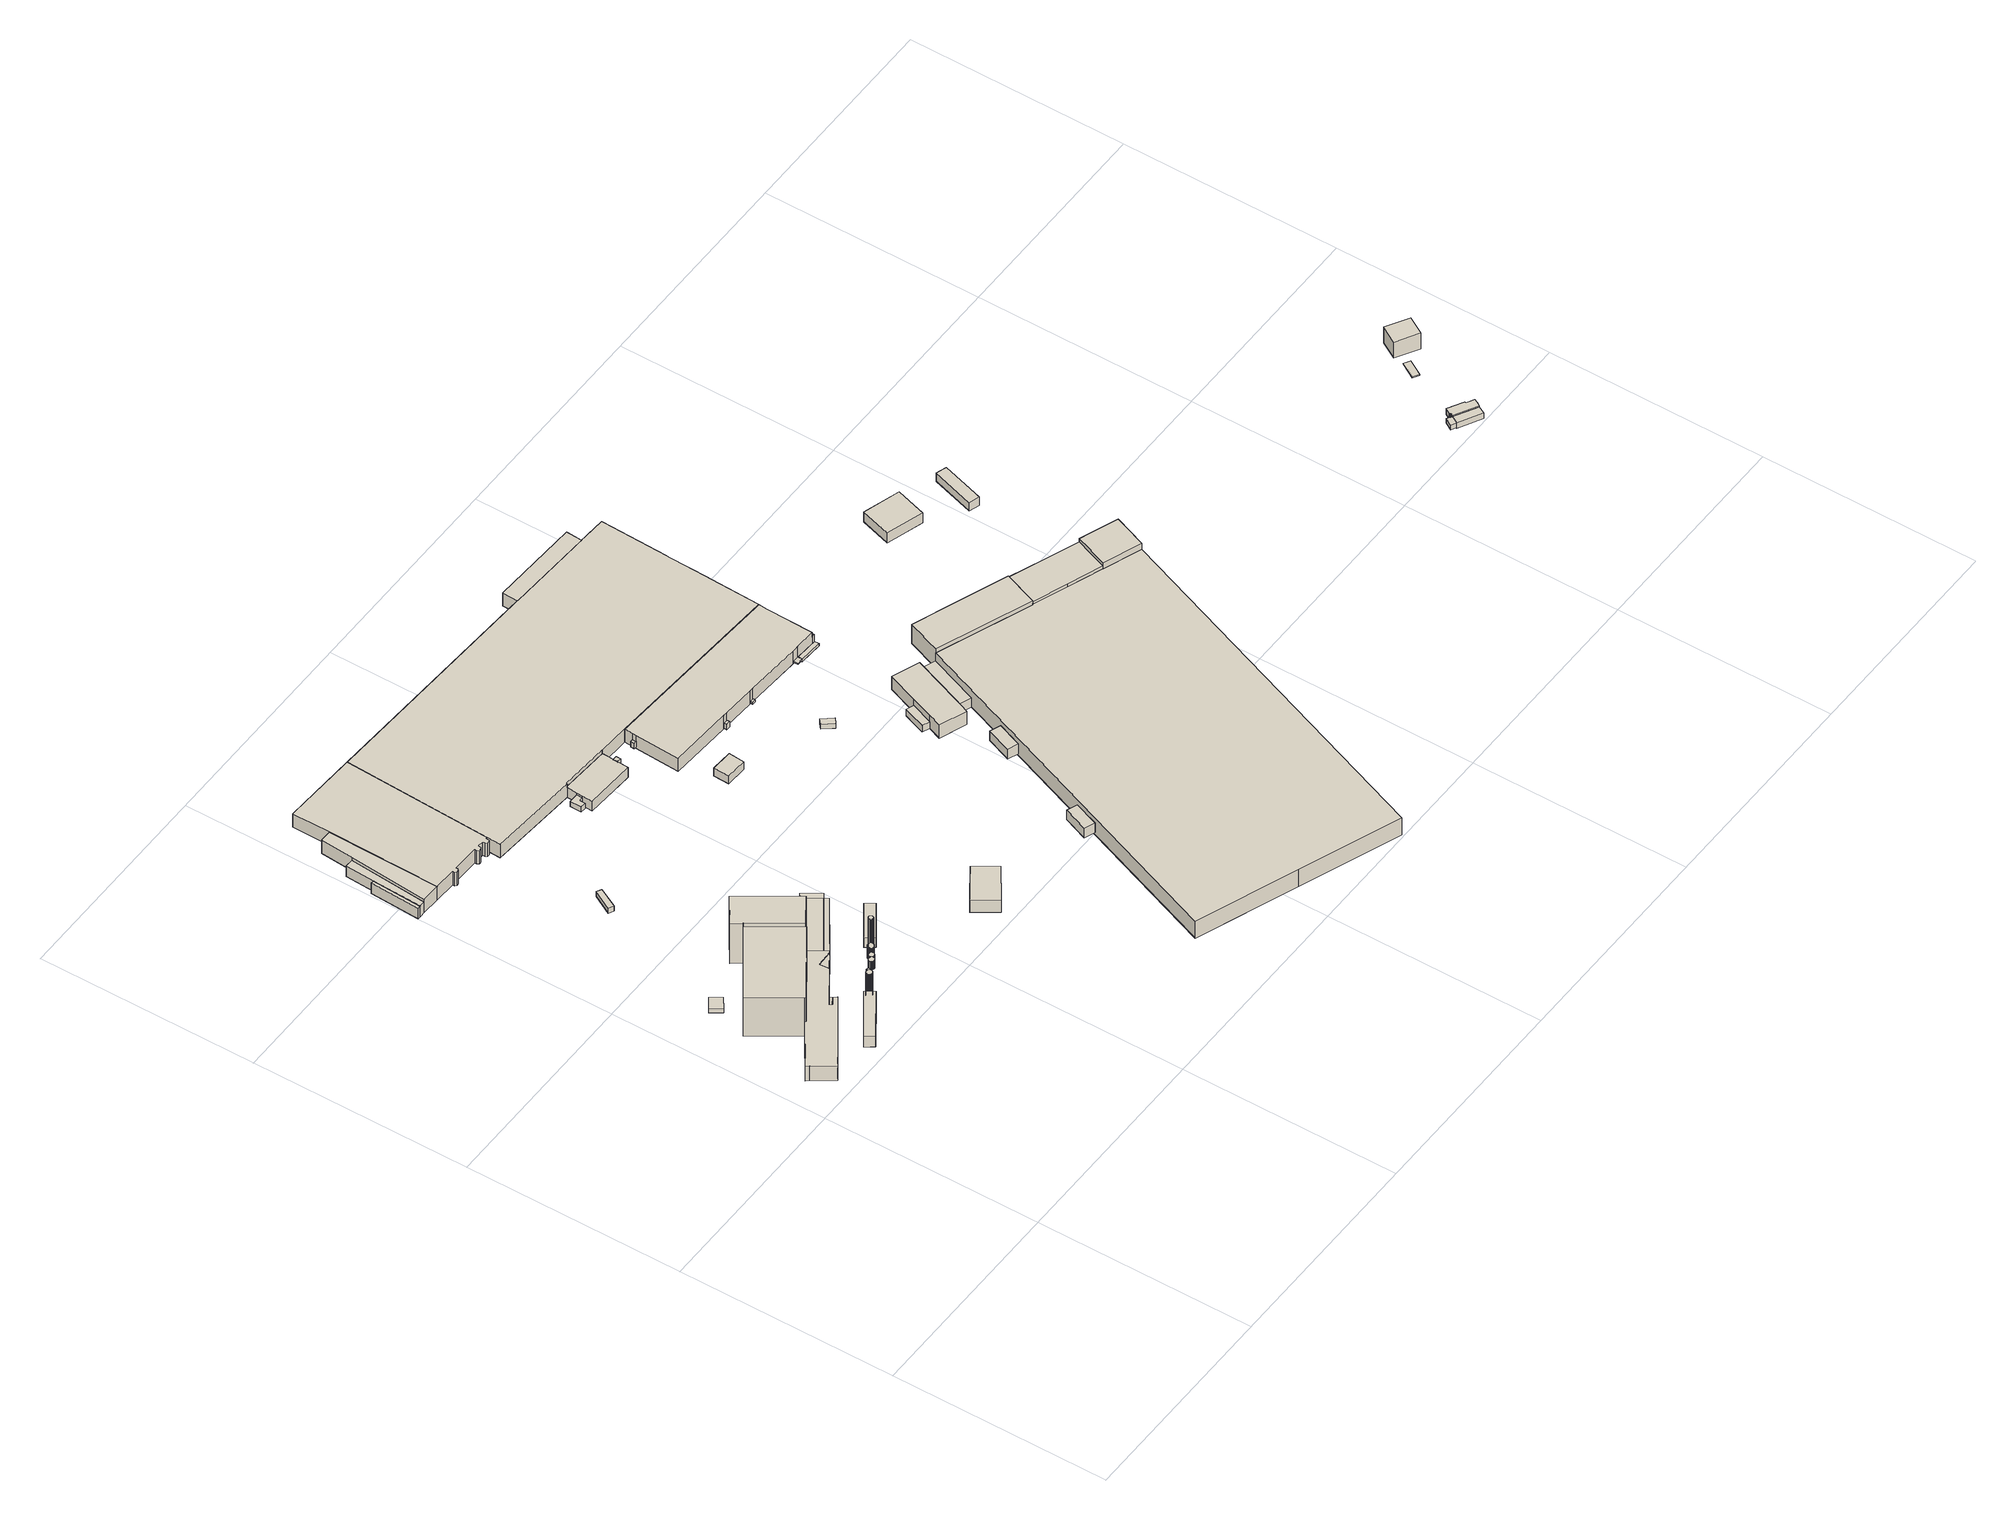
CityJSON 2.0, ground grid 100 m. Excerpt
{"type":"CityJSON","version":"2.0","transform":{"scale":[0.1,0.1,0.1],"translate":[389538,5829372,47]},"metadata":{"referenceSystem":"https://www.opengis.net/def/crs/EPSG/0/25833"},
"CityObjects":{
"building1":{"type":"Building","attributes":{"Gemeindeschluessel":"11000012","BezugspunktDach":"2200","function":"31001_2463","measuredHeight":2.36,"storeysAboveGround":1},"address":[{"country":"Germany","locality":"Berlin","thoroughfareNumber":"1 (12)","thoroughfareName":"Zerpenschleuser Ring"}],"geometry":[{"type":"Solid","lod":"1","boundaries":[[[[0,1,2,3]],[[4,5,6,7]],[[4,7,3,2]],[[5,4,2,1]],[[6,5,1,0]],[[7,6,0,3]]]]}]},
"building2":{"type":"Building","attributes":{"Gemeindeschluessel":"11000012","function":"31001_2142"},"address":[{"country":"Germany","locality":"Berlin","thoroughfareNumber":"1 (9)","thoroughfareName":"Zerpenschleuser Ring"}],"children":["building2-1","building2-2"]},
"building2-1":{"type":"BuildingPart","attributes":{"BezugspunktDach":"2200","measuredHeight":21.63,"storeysAboveGround":5},"parents":["building2"],"geometry":[{"type":"MultiSurface","lod":"1","boundaries":[[[8,9,10,11,12,13]],[[14,15,16,17,18,19]],[[14,19,13,12]],[[15,14,12,11]],[[16,15,11,10]],[[20,21,10,9]],[[22,20,9,8]],[[19,18,8,13]],[[23,17,16,24,21,20]],[[18,17,25,20,22]]]}]},
"building2-2":{"type":"BuildingPart","attributes":{"BezugspunktDach":"2200","measuredHeight":8.21,"storeysAboveGround":5},"parents":["building2"],"geometry":[{"type":"MultiSurface","lod":"1","boundaries":[[[26,27,28,29,30,31,32,33,34,35,36,37,38,39,40,41,21,20,22,42]],[[18,17,16,43,44,45,46,47,48,49,50,51,52,53,54,55,56,57,58,59]],[[18,59,42,22]],[[18,22,18,17]],[[16,17,20,17,16,60]],[[43,16,21,41]],[[44,43,41,40]],[[45,44,40,39]],[[46,45,39,38]],[[47,46,38,37]],[[48,47,37,36]],[[49,48,36,35]],[[50,49,35,34]],[[51,50,34,33]],[[52,51,33,32]],[[53,52,32,31]],[[54,53,31,30]],[[55,54,30,29]],[[56,55,29,28]],[[57,56,28,27]],[[58,57,27,26]],[[59,58,26,42]],[[17,18,22,20]],[[60,16,17,20,21]]]}]},
"building3":{"type":"Building","attributes":{"Gemeindeschluessel":"11000012","BezugspunktDach":"2200","function":"51009_1610","measuredHeight":8.01,"storeysAboveGround":0},"address":[{"country":"Germany","locality":"Berlin"}],"geometry":[{"type":"Solid","lod":"1","boundaries":[[[[32,31,34,33]],[[61,62,63,64]],[[61,64,33,34]],[[62,61,34,31]],[[63,62,31,32]],[[64,63,32,33]]]]}]},
"building4":{"type":"Building","attributes":{"Gemeindeschluessel":"11000012","BezugspunktDach":"2200","function":"51009_1610","measuredHeight":5.99,"storeysAboveGround":0},"address":[{"country":"Germany","locality":"Berlin"}],"geometry":[{"type":"Solid","lod":"1","boundaries":[[[[65,66,67,68]],[[69,70,71,72]],[[69,72,68,67]],[[70,69,67,66]],[[71,70,66,65]],[[72,71,65,68]]]]}]},
"building5":{"type":"Building","attributes":{"Gemeindeschluessel":"11000012","BezugspunktDach":"2200","function":"31001_2142","measuredHeight":12.81,"storeysAboveGround":1},"address":[{"country":"Germany","locality":"Berlin","thoroughfareNumber":"1 (24)","thoroughfareName":"Zerpenschleuser Ring"}],"geometry":[{"type":"Solid","lod":"1","boundaries":[[[[73,74,75,76,77,78,79,80,81,82,83,84,85,86,87,88,89,90,91,92,93,94,95,96]],[[97,98,99,100,101,102,103,104,105,106,107,108,109,110,111,112,113,114,115,116,117,118,119,120]],[[97,120,96,95]],[[98,97,95,94]],[[99,98,94,93]],[[100,99,93,92]],[[101,100,92,91]],[[102,101,91,90]],[[103,102,90,89]],[[104,103,89,88]],[[105,104,88,87]],[[106,105,87,86]],[[107,106,86,85]],[[108,107,85,84]],[[109,108,84,83]],[[110,109,83,82]],[[111,110,82,81]],[[112,111,81,80]],[[113,112,80,79]],[[114,113,79,78]],[[115,114,78,77]],[[116,115,77,76]],[[117,116,76,75]],[[118,117,75,74]],[[119,118,74,73]],[[120,119,73,96]]]]}]},
"building6":{"type":"Building","attributes":{"Gemeindeschluessel":"11000012","BezugspunktDach":"2200","function":"31001_2142","measuredHeight":10.12,"storeysAboveGround":1},"address":[{"country":"Germany","locality":"Berlin","thoroughfareNumber":"1 (23)","thoroughfareName":"Zerpenschleuser Ring"}],"geometry":[{"type":"Solid","lod":"1","boundaries":[[[[121,122,123,124,125,126,127,128,129,130,131,132,133,134,135,136,137,138,139,140,141]],[[142,143,144,145,146,147,148,149,150,151,152,153,154,155,156,157,158,159,160,161,162]],[[142,162,141,140]],[[143,142,140,139]],[[144,143,139,138]],[[145,144,138,137]],[[146,145,137,136]],[[147,146,136,135]],[[148,147,135,134]],[[149,148,134,133]],[[150,149,133,132]],[[151,150,132,131]],[[152,151,131,130]],[[153,152,130,129]],[[154,153,129,128]],[[155,154,128,127]],[[156,155,127,126]],[[157,156,126,125]],[[158,157,125,124]],[[159,158,124,123]],[[160,159,123,122]],[[161,160,122,121]],[[162,161,121,141]]]]}]},
"building7":{"type":"Building","attributes":{"Gemeindeschluessel":"11000012","BezugspunktDach":"2200","function":"51009_1610","measuredHeight":8.03,"storeysAboveGround":0},"address":[{"country":"Germany","locality":"Berlin"}],"geometry":[{"type":"Solid","lod":"1","boundaries":[[[[163,164,165]],[[166,167,168]],[[166,168,165,164]],[[167,166,164,163]],[[168,167,163,165]]]]}]},
"building8":{"type":"Building","attributes":{"Gemeindeschluessel":"11000012","BezugspunktDach":"2200","function":"31001_2142","measuredHeight":5.9,"storeysAboveGround":1},"address":[{"country":"Germany","locality":"Berlin","thoroughfareNumber":"1 (22)","thoroughfareName":"Zerpenschleuser Ring"}],"geometry":[{"type":"Solid","lod":"1","boundaries":[[[[169,170,171,172,173,174,175,176,177,178,179,180,181,182,183,184,185,186,187,188,189]],[[190,191,192,193,194,195,196,197,198,199,200,201,202,203,204,205,206,207,208,209,210]],[[190,210,189,188]],[[191,190,188,187]],[[192,191,187,186]],[[193,192,186,185]],[[194,193,185,184]],[[195,194,184,183]],[[196,195,183,182]],[[197,196,182,181]],[[198,197,181,180]],[[199,198,180,179]],[[200,199,179,178]],[[201,200,178,177]],[[202,201,177,176]],[[203,202,176,175]],[[204,203,175,174]],[[205,204,174,173]],[[206,205,173,172]],[[207,206,172,171]],[[208,207,171,170]],[[209,208,170,169]],[[210,209,169,189]]]]}]},
"building9":{"type":"Building","attributes":{"Gemeindeschluessel":"11000012","BezugspunktDach":"2200","function":"31001_2142","measuredHeight":22.11,"storeysAboveGround":6},"address":[{"country":"Germany","locality":"Berlin","thoroughfareNumber":"1 (11)","thoroughfareName":"Zerpenschleuser Ring"}],"geometry":[{"type":"Solid","lod":"1","boundaries":[[[[211,212,213,214,215,216,217]],[[218,219,220,221,222,223,224]],[[218,224,217,216]],[[219,218,216,215]],[[220,219,215,214]],[[221,220,214,213]],[[222,221,213,212]],[[223,222,212,211]],[[224,223,211,217]]]]}]},
"building10":{"type":"Building","attributes":{"Gemeindeschluessel":"11000012","BezugspunktDach":"2200","function":"31001_2142","measuredHeight":4.63,"storeysAboveGround":1},"address":[{"country":"Germany","locality":"Berlin","thoroughfareNumber":"1 (21)","thoroughfareName":"Zerpenschleuser Ring"}],"geometry":[{"type":"Solid","lod":"1","boundaries":[[[[225,226,227,228,229,230,231,232,233,234,235,236,237,238,239,240,241,242,243,244,245,246,247,248]],[[249,250,251,252,253,254,255,256,257,258,259,260,261,262,263,264,265,266,267,268,269,270,271,272]],[[249,272,248,247]],[[250,249,247,246]],[[251,250,246,245]],[[252,251,245,244]],[[253,252,244,243]],[[254,253,243,242]],[[255,254,242,241]],[[256,255,241,240]],[[257,256,240,239]],[[258,257,239,238]],[[259,258,238,237]],[[260,259,237,236]],[[261,260,236,235]],[[262,261,235,234]],[[263,262,234,233]],[[264,263,233,232]],[[265,264,232,231]],[[266,265,231,230]],[[267,266,230,229]],[[268,267,229,228]],[[269,268,228,227]],[[270,269,227,226]],[[271,270,226,225]],[[272,271,225,248]]]]}]},
"building11":{"type":"Building","attributes":{"Gemeindeschluessel":"11000012","BezugspunktDach":"2200","function":"31001_2000","measuredHeight":2.83,"storeysAboveGround":1},"address":[{"country":"Germany","locality":"Berlin","thoroughfareNumber":"1 (15)","thoroughfareName":"Zerpenschleuser Ring"}],"geometry":[{"type":"Solid","lod":"1","boundaries":[[[[273,274,275,276]],[[277,278,279,280]],[[277,280,276,275]],[[278,277,275,274]],[[279,278,274,273]],[[280,279,273,276]]]]}]},
"building12":{"type":"Building","attributes":{"Gemeindeschluessel":"11000012","BezugspunktDach":"2200","function":"31001_2142","measuredHeight":4.64,"storeysAboveGround":1},"address":[{"country":"Germany","locality":"Berlin","thoroughfareNumber":"1 (20)","thoroughfareName":"Zerpenschleuser Ring"}],"geometry":[{"type":"Solid","lod":"1","boundaries":[[[[281,282,283,284,285,286,287,288,289,290,291,292,293,294,295,296,297,298,299,300,301,302,303]],[[304,305,306,307,308,309,310,311,312,313,314,315,316,317,318,319,320,321,322,323,324,325,326]],[[304,326,303,302]],[[305,304,302,301]],[[306,305,301,300]],[[307,306,300,299]],[[308,307,299,298]],[[309,308,298,297]],[[310,309,297,296]],[[311,310,296,295]],[[312,311,295,294]],[[313,312,294,293]],[[314,313,293,292]],[[315,314,292,291]],[[316,315,291,290]],[[317,316,290,289]],[[318,317,289,288]],[[319,318,288,287]],[[320,319,287,286]],[[321,320,286,285]],[[322,321,285,284]],[[323,322,284,283]],[[324,323,283,282]],[[325,324,282,281]],[[326,325,281,303]]]]}]},
"building13":{"type":"Building","attributes":{"Gemeindeschluessel":"11000012","BezugspunktDach":"2200","function":"31001_2142","measuredHeight":6.53,"storeysAboveGround":1},"address":[{"country":"Germany","locality":"Berlin","thoroughfareNumber":"1 (19)","thoroughfareName":"Zerpenschleuser Ring"}],"geometry":[{"type":"Solid","lod":"1","boundaries":[[[[327,328,329,330,331,332,333,334,335,336,337,338,339,340,341,342,343,344,345,346,347,348,349,350]],[[351,352,353,354,355,356,357,358,359,360,361,362,363,364,365,366,367,368,369,370,371,372,373,374]],[[351,374,350,349]],[[352,351,349,348]],[[353,352,348,347]],[[354,353,347,346]],[[355,354,346,345]],[[356,355,345,344]],[[357,356,344,343]],[[358,357,343,342]],[[359,358,342,341]],[[360,359,341,340]],[[361,360,340,339]],[[362,361,339,338]],[[363,362,338,337]],[[364,363,337,336]],[[365,364,336,335]],[[366,365,335,334]],[[367,366,334,333]],[[368,367,333,332]],[[369,368,332,331]],[[370,369,331,330]],[[371,370,330,329]],[[372,371,329,328]],[[373,372,328,327]],[[374,373,327,350]]]]}]},
"building14":{"type":"Building","attributes":{"Gemeindeschluessel":"11000012","BezugspunktDach":"2200","function":"31001_2142","measuredHeight":18.52,"storeysAboveGround":1},"address":[{"country":"Germany","locality":"Berlin","thoroughfareNumber":"1 (18)","thoroughfareName":"Zerpenschleuser Ring"}],"geometry":[{"type":"Solid","lod":"1","boundaries":[[[[375,376,377,378,379,380,381,382,383,384,385,386,387,388,389,390,391,392,393,394,395]],[[396,397,398,399,400,401,402,403,404,405,406,407,408,409,410,411,412,413,414,415,416]],[[396,416,395,394]],[[397,396,394,393]],[[398,397,393,392]],[[399,398,392,391]],[[400,399,391,390]],[[401,400,390,389]],[[402,401,389,388]],[[403,402,388,387]],[[404,403,387,386]],[[405,404,386,385]],[[406,405,385,384]],[[407,406,384,383]],[[408,407,383,382]],[[409,408,382,381]],[[410,409,381,380]],[[411,410,380,379]],[[412,411,379,378]],[[413,412,378,377]],[[414,413,377,376]],[[415,414,376,375]],[[416,415,375,395]]]]}]},
"building15":{"type":"Building","attributes":{"Gemeindeschluessel":"11000012","BezugspunktDach":"2200","function":"51009_1610","measuredHeight":8.22,"storeysAboveGround":0},"address":[{"country":"Germany","locality":"Berlin"}],"geometry":[{"type":"Solid","lod":"1","boundaries":[[[[417,418,419,420]],[[421,422,423,424]],[[421,424,420,419]],[[422,421,419,418]],[[423,422,418,417]],[[424,423,417,420]]]]}]},
"building16":{"type":"Building","attributes":{"Gemeindeschluessel":"11000012","function":"31001_2142"},"address":[{"country":"Germany","locality":"Berlin","thoroughfareNumber":"1 (10)","thoroughfareName":"Zerpenschleuser Ring"}],"children":["building16-1","building16-2"]},
"building16-1":{"type":"BuildingPart","attributes":{"BezugspunktDach":"2200","measuredHeight":8.26,"storeysAboveGround":2},"parents":["building16"],"geometry":[{"type":"MultiSurface","lod":"1","boundaries":[[[425,420,419,426,427,428,429,430,431]],[[221,220,219,432,433,421,424,434,435]],[[221,435,431,430]],[[220,221,430,429]],[[219,220,429,428]],[[432,219,428,427]],[[433,432,427,426]],[[421,433,436,437,438,439]],[[424,421,419,420]],[[434,424,420,425]],[[435,434,425,431]],[[439,438,437,436,426,419]]]}]},
"building16-2":{"type":"BuildingPart","attributes":{"BezugspunktDach":"2200","measuredHeight":8.09,"storeysAboveGround":2},"parents":["building16"],"geometry":[{"type":"MultiSurface","lod":"1","boundaries":[[[419,440,441,426]],[[442,443,438,437]],[[442,437,426,441]],[[443,442,441,440]],[[438,443,440,419]],[[438,444,419,426,437]]]}]},
"building17":{"type":"Building","attributes":{"Gemeindeschluessel":"11000012","BezugspunktDach":"2200","function":"51009_1610","measuredHeight":5.55,"storeysAboveGround":0},"address":[{"country":"Germany","locality":"Berlin"}],"geometry":[{"type":"Solid","lod":"1","boundaries":[[[[445,446,447,448]],[[449,450,451,452]],[[449,452,448,447]],[[450,449,447,446]],[[451,450,446,445]],[[452,451,445,448]]]]}]},
"building18":{"type":"Building","attributes":{"Gemeindeschluessel":"11000012","BezugspunktDach":"2200","function":"51009_1610","measuredHeight":2.82,"storeysAboveGround":0},"address":[{"country":"Germany","locality":"Berlin"}],"geometry":[{"type":"Solid","lod":"1","boundaries":[[[[453,454,455,456,457,458,459]],[[460,461,462,463,464,465,466]],[[460,466,459,458]],[[461,460,458,457]],[[462,461,457,456]],[[463,462,456,455]],[[464,463,455,454]],[[465,464,454,453]],[[466,465,453,459]]]]}]},
"building19":{"type":"Building","attributes":{"Gemeindeschluessel":"11000012","BezugspunktDach":"2200","function":"31001_2100","measuredHeight":6.91,"storeysAboveGround":2},"address":[{"country":"Germany","locality":"Berlin","thoroughfareNumber":"1 (16)","thoroughfareName":"Zerpenschleuser Ring"}],"geometry":[{"type":"Solid","lod":"1","boundaries":[[[[467,468,469,470]],[[471,472,473,474]],[[471,474,470,469]],[[472,471,469,468]],[[473,472,468,467]],[[474,473,467,470]]]]}]},
"building20":{"type":"Building","attributes":{"Gemeindeschluessel":"11000012","BezugspunktDach":"2200","function":"51009_1610","measuredHeight":4.26,"storeysAboveGround":0},"address":[{"country":"Germany","locality":"Berlin"}],"geometry":[{"type":"Solid","lod":"1","boundaries":[[[[475,476,477,478]],[[479,480,481,482]],[[479,482,478,477]],[[480,479,477,476]],[[481,480,476,475]],[[482,481,475,478]]]]}]},
"building21":{"type":"Building","attributes":{"Gemeindeschluessel":"11000012","function":"31001_2111"},"address":[{"country":"Germany","locality":"Berlin","thoroughfareNumber":"30","thoroughfareName":"Zerpenschleuser Ring"}],"children":["building21-1","building21-2","building21-3","building21-4","building21-5","building21-6","building21-7","building21-8","building21-9","building21-10"]},
"building21-1":{"type":"BuildingPart","attributes":{"BezugspunktDach":"2200","measuredHeight":7.34,"storeysAboveGround":1},"parents":["building21"],"geometry":[{"type":"MultiSurface","lod":"1","boundaries":[[[483,484,485,486,487,488,489,490,491,492,493,494,495,496,497,498,499,500,501,502]],[[503,504,505,506,507,508,509,510,511,512,513,514,515,516,517,518,519,520,521,522]],[[503,522,502,501]],[[505,504,500,499]],[[523,524,505,499,498]],[[507,525,523,506,498,497]],[[526,525,497,496]],[[509,508,496,495]],[[510,509,495,494]],[[511,510,494,493]],[[512,511,493,492]],[[513,512,492,491]],[[514,513,491,490]],[[515,514,490,489]],[[516,515,489,488]],[[517,527,528,516,488,487]],[[518,517,487,486]],[[529,530,531,486,485]],[[532,530,519,485,484]],[[533,532,484,483]],[[522,521,483,502]],[[504,503,501,500]],[[506,505,524,523]],[[506,523,525,507]],[[508,507,525,526]],[[516,528,527,517]],[[519,518,531,530,529]],[[520,519,530,532]],[[521,520,532,533]]]}]},
"building21-2":{"type":"BuildingPart","attributes":{"BezugspunktDach":"2200","measuredHeight":5.39,"storeysAboveGround":1},"parents":["building21"],"geometry":[{"type":"MultiSurface","lod":"1","boundaries":[[[534,535,536,531,530,532,533,537,538,539]],[[540,541,521,520,519,518,542,543,544,545]],[[540,545,539,538]],[[541,540,538,537]],[[521,541,537,533]],[[542,518,531,536]],[[543,542,536,535]],[[544,543,535,534]],[[545,544,534,539]],[[520,521,533,532]],[[546,519,520,532,530]],[[518,519,530,531]]]}]},
"building21-3":{"type":"BuildingPart","attributes":{"BezugspunktDach":"2200","measuredHeight":7.23,"storeysAboveGround":1},"parents":["building21"],"geometry":[{"type":"MultiSurface","lod":"1","boundaries":[[[547,548,549,550,551,552,553,554,528,527,555,556,557]],[[558,559,517,516,560,561,562,563,564,565,566,567,568]],[[558,568,557,556]],[[559,558,556,555]],[[517,559,555,527]],[[560,516,528,554]],[[569,570,571,554,553]],[[562,572,573,553,552]],[[563,562,552,551]],[[564,563,551,550]],[[565,564,550,549]],[[566,565,549,548]],[[567,566,548,547]],[[568,567,547,557]],[[516,517,527,528]],[[561,574,575,570,569]],[[560,571,570,575]],[[573,572,562,561]]]}]},
"building21-4":{"type":"BuildingPart","attributes":{"BezugspunktDach":"2200","measuredHeight":7.49,"storeysAboveGround":1},"parents":["building21"],"geometry":[{"type":"Solid","lod":"1","boundaries":[[[[576,577,578,579,580,581,582,583,584,585,586,587,588,589,590,591,592,593,594,595,596,597,598]],[[599,600,504,503,601,602,603,604,605,606,607,608,609,610,611,612,613,614,615,616,617,618,619]],[[600,599,597,596]],[[504,600,596,595]],[[503,501,500,504,595,594]],[[601,503,594,593]],[[602,601,593,592]],[[603,602,592,591]],[[604,603,591,590]],[[605,604,590,589]],[[606,605,589,588]],[[607,606,588,587]],[[608,607,587,586]],[[609,608,586,585]],[[610,609,585,584]],[[611,610,584,583]],[[612,611,583,582]],[[613,612,582,581]],[[614,613,581,580]],[[615,614,580,579]],[[616,615,579,578]],[[617,616,578,577]],[[618,617,577,576]],[[619,618,576,598]],[[599,619,598,597]],[[504,500,501,503]]]]}]},
"building21-5":{"type":"BuildingPart","attributes":{"BezugspunktDach":"2200","measuredHeight":7.5,"storeysAboveGround":1},"parents":["building21"],"geometry":[{"type":"Solid","lod":"1","boundaries":[[[[598,597,620,621,622]],[[623,624,599,619,625]],[[623,626,627,625,622,621]],[[624,623,621,620]],[[599,624,620,597]],[[597,599,597,598]],[[625,619,598,622]],[[625,627,626,623]],[[619,599,597,598]]]]}]},
"building21-6":{"type":"BuildingPart","attributes":{"BezugspunktDach":"2200","measuredHeight":5.84,"storeysAboveGround":1},"parents":["building21"],"geometry":[{"type":"MultiSurface","lod":"1","boundaries":[[[627,626,628,629,630]],[[631,632,623,625,633]],[[634,635,633,630,629]],[[632,631,629,628]],[[623,632,628,626]],[[633,625,627,630]],[[631,633,635,634]],[[625,623,626,627]]]}]},
"building21-7":{"type":"BuildingPart","attributes":{"BezugspunktDach":"2200","measuredHeight":9.15,"storeysAboveGround":1},"parents":["building21"],"geometry":[{"type":"Solid","lod":"1","boundaries":[[[[636,637,638,571,570,569]],[[575,560,639,640,641,561]],[[639,560,571,638]],[[640,639,638,637]],[[641,640,637,636]],[[561,573,642,641,636,569]],[[575,561,569,570]],[[560,575,570,571]],[[641,642,573,561]]]]}]},
"building21-8":{"type":"BuildingPart","attributes":{"BezugspunktDach":"2200","measuredHeight":5.8,"storeysAboveGround":1},"parents":["building21"],"geometry":[{"type":"Solid","lod":"1","boundaries":[[[[635,634,643,644]],[[645,631,633,646]],[[645,646,644,643]],[[631,645,643,634]],[[646,633,635,644]],[[633,631,634,635]]]]}]},
"building21-9":{"type":"BuildingPart","attributes":{"BezugspunktDach":"2200","measuredHeight":1.3,"storeysAboveGround":1},"parents":["building21"],"geometry":[{"type":"MultiSurface","lod":"1","boundaries":[[[647,642,572,648]],[[562,641,649,650]],[[562,650,648,572]],[[649,641,642,647]],[[650,649,647,648]],[[562,572,573,561]],[[641,561,573,642]]]}]},
"building21-10":{"type":"BuildingPart","attributes":{"BezugspunktDach":"2200","measuredHeight":7.29,"storeysAboveGround":1},"parents":["building21"],"geometry":[{"type":"Solid","lod":"1","boundaries":[[[[525,526,651,652,524,523]],[[505,653,654,508,507,506]],[[653,505,524,652]],[[654,653,652,651]],[[508,654,651,526]],[[505,506,523,524]],[[507,508,526,525]],[[506,507,525,523]]]]}]},
"building22":{"type":"Building","attributes":{"Gemeindeschluessel":"11000012","BezugspunktDach":"2200","function":"31001_2000","measuredHeight":4.42,"storeysAboveGround":1},"address":[{"country":"Germany","locality":"Berlin","thoroughfareNumber":"30 (1)","thoroughfareName":"Zerpenschleuser Ring"}],"geometry":[{"type":"Solid","lod":"1","boundaries":[[[[655,656,657,658]],[[659,660,661,662]],[[659,662,658,657]],[[660,659,657,656]],[[661,660,656,655]],[[662,661,655,658]]]]}]},
"building23":{"type":"Building","attributes":{"Gemeindeschluessel":"11000012","BezugspunktDach":"2200","function":"51009_1610","measuredHeight":3,"storeysAboveGround":0},"address":[{"country":"Germany","locality":"Berlin"}],"geometry":[{"type":"Solid","lod":"1","boundaries":[[[[663,664,665,666]],[[667,668,669,670]],[[667,670,666,665]],[[668,667,665,664]],[[669,668,664,663]],[[670,669,663,666]]]]}]},
"building24":{"type":"Building","attributes":{"Gemeindeschluessel":"11000012","BezugspunktDach":"2200","function":"51009_1610","measuredHeight":5.36,"storeysAboveGround":0},"address":[{"country":"Germany","locality":"Berlin"}],"geometry":[{"type":"Solid","lod":"1","boundaries":[[[[671,672,673,674]],[[675,676,677,678]],[[675,678,674,673]],[[676,675,673,672]],[[677,676,672,671]],[[678,677,671,674]]]]}]},
"building25":{"type":"Building","attributes":{"Gemeindeschluessel":"11000012","BezugspunktDach":"2200","function":"51009_1610","measuredHeight":3,"storeysAboveGround":0},"address":[{"country":"Germany","locality":"Berlin"}],"geometry":[{"type":"Solid","lod":"1","boundaries":[[[[679,680,681,682]],[[683,684,685,686]],[[683,686,682,681]],[[684,683,681,680]],[[685,684,680,679]],[[686,685,679,682]]]]}]},
"building26":{"type":"Building","attributes":{"Gemeindeschluessel":"11000012","BezugspunktDach":"2200","function":"31001_2463","measuredHeight":2.54,"storeysAboveGround":1},"address":[{"country":"Germany","locality":"Berlin","thoroughfareNumber":"30 (2)","thoroughfareName":"Zerpenschleuser Ring"}],"geometry":[{"type":"Solid","lod":"1","boundaries":[[[[687,688,689,690]],[[691,692,693,694]],[[691,694,690,689]],[[692,691,689,688]],[[693,692,688,687]],[[694,693,687,690]]]]}]},
"building27":{"type":"Building","attributes":{"Gemeindeschluessel":"11000012","BezugspunktDach":"2200","function":"51009_1610","measuredHeight":1.1,"storeysAboveGround":0},"address":[{"country":"Germany","locality":"Berlin"}],"geometry":[{"type":"Solid","lod":"1","boundaries":[[[[695,696,697,698]],[[699,700,701,702]],[[699,702,698,697]],[[700,699,697,696]],[[701,700,696,695]],[[702,701,695,698]]]]}]},
"building28":{"type":"Building","attributes":{"Gemeindeschluessel":"11000012","BezugspunktDach":"2200","function":"51009_1610","measuredHeight":5.32,"storeysAboveGround":0},"address":[{"country":"Germany","locality":"Berlin"}],"geometry":[{"type":"Solid","lod":"1","boundaries":[[[[703,704,705,706]],[[707,708,709,710]],[[707,710,706,705]],[[708,707,705,704]],[[709,708,704,703]],[[710,709,703,706]]]]}]},
"building29":{"type":"Building","attributes":{"Gemeindeschluessel":"11000012","BezugspunktDach":"2200","function":"51009_1610","measuredHeight":0.807,"storeysAboveGround":0},"address":[{"country":"Germany","locality":"Berlin"}],"geometry":[{"type":"Solid","lod":"1","boundaries":[[[[711,712,713,714]],[[715,716,717,718]],[[715,718,714,713]],[[716,715,713,712]],[[717,716,712,711]],[[718,717,711,714]]]]}]},
"building30":{"type":"Building","attributes":{"Gemeindeschluessel":"11000012","function":"31001_2111"},"address":[{"country":"Germany","locality":"Berlin","thoroughfareNumber":"22","thoroughfareName":"Zerpenschleuser Ring"}],"children":["building30-1","building30-2","building30-3","building30-4","building30-5","building30-6","building30-7"]},
"building30-1":{"type":"BuildingPart","attributes":{"BezugspunktDach":"2200","measuredHeight":14.5,"storeysAboveGround":1},"parents":["building30"],"geometry":[{"type":"MultiSurface","lod":"1","boundaries":[[[719,720,721,722,723,724,725,726,727,728]],[[729,730,731,732,733,734,735,736,737,738]],[[729,739,740,741,738,728,727]],[[730,729,727,742,743,726]],[[731,730,743,744]],[[734,733,723,722]],[[735,734,745,746,747,721]],[[736,735,721,720]],[[737,736,720,719]],[[738,737,719,728]],[[741,740,739,729,748]],[[726,743,742,727]],[[744,743,726,725]],[[732,731,725,724]],[[733,749,750,751,723,752]],[[753,732,724,751,754,750]],[[722,721,747,746,745]]]}]},
"building30-2":{"type":"BuildingPart","attributes":{"BezugspunktDach":"2200","measuredHeight":13.98,"storeysAboveGround":1},"parents":["building30"],"geometry":[{"type":"MultiSurface","lod":"1","boundaries":[[[755,756,757,758]],[[759,760,747,746]],[[761,762,723,722,763,758,757]],[[760,759,757,756]],[[747,760,756,755]],[[722,721,755,758]],[[746,763,722,723,764]],[[759,764,723,762,761]],[[746,747,721,722]]]}]},
"building30-3":{"type":"BuildingPart","attributes":{"BezugspunktDach":"2200","measuredHeight":3.79,"storeysAboveGround":1},"parents":["building30"],"geometry":[{"type":"MultiSurface","lod":"1","boundaries":[[[765,766,767,768]],[[769,770,771,772]],[[769,772,768,767]],[[770,769,767,766]],[[771,770,773,770,771,765]],[[772,771,765,768]],[[766,765,771,770,773]]]}]},
"building30-4":{"type":"BuildingPart","attributes":{"BezugspunktDach":"2200","measuredHeight":12.76,"storeysAboveGround":1},"parents":["building30"],"geometry":[{"type":"MultiSurface","lod":"1","boundaries":[[[774,762,761,775,776,777]],[[778,779,780,733,750,731]],[[778,731,725,744,781,776]],[[779,778,776,775]],[[780,779,775,761]],[[733,780,759,764,723]],[[751,723,733,762,774]],[[725,724,751,750,774,777]],[[782,750,732]],[[777,776,781,744,725]],[[723,764,759,761,762]],[[750,733,723,751]],[[783,731,782,732,724,725]],[[732,750,751,724]]]}]},
"building30-5":{"type":"BuildingPart","attributes":{"BezugspunktDach":"2200","measuredHeight":5.11,"storeysAboveGround":1},"parents":["building30"],"geometry":[{"type":"MultiSurface","lod":"1","boundaries":[[[740,739,784,785]],[[786,729,741,787]],[[786,787,788,789,790]],[[729,786,784,739]],[[787,741,740,785]],[[790,789,788,785,784]],[[741,729,739,740]]]}]},
"building30-6":{"type":"BuildingPart","attributes":{"BezugspunktDach":"2200","measuredHeight":12.93,"storeysAboveGround":1},"parents":["building30"],"geometry":[{"type":"MultiSurface","lod":"1","boundaries":[[[791,792,793,794,795]],[[796,797,781,743,742]],[[796,742,795,794]],[[797,796,794,793]],[[781,797,793,792]],[[743,726,725,744,777,776,781,792,791]],[[742,727,726,791,795]],[[744,725,726,743]],[[781,776,777,744]],[[743,798,726,727,742]]]}]},
"building30-7":{"type":"BuildingPart","attributes":{"BezugspunktDach":"2200","measuredHeight":7.44,"storeysAboveGround":1},"parents":["building30"],"geometry":[{"type":"MultiSurface","lod":"1","boundaries":[[[799,800,801,802,803,804,805]],[[771,770,806,790,789,807,808]],[[765,771,808,805,804]],[[770,766,765,771,804,803]],[[806,770,803,802]],[[790,806,802,801]],[[789,785,784,801,800]],[[807,789,800,799]],[[808,807,799,805]],[[771,809,771,770]],[[790,810,784,785,789]]]}]},
"building31":{"type":"Building","attributes":{"Gemeindeschluessel":"11000012","BezugspunktDach":"2200","function":"51009_1610","measuredHeight":3.01,"storeysAboveGround":0},"address":[{"country":"Germany","locality":"Berlin"}],"geometry":[{"type":"Solid","lod":"1","boundaries":[[[[811,812,813,814]],[[815,816,817,818]],[[815,818,814,813]],[[816,815,813,812]],[[817,816,812,811]],[[818,817,811,814]]]]}]},
"building32":{"type":"Building","attributes":{"Gemeindeschluessel":"11000012","BezugspunktDach":"2200","function":"51009_1610","measuredHeight":3.46,"storeysAboveGround":0},"address":[{"country":"Germany","locality":"Berlin"}],"geometry":[{"type":"Solid","lod":"1","boundaries":[[[[819,820,821,822]],[[823,824,825,826]],[[823,826,822,821]],[[824,823,821,820]],[[825,824,820,819]],[[826,825,819,822]]]]}]},
"building33":{"type":"Building","attributes":{"Gemeindeschluessel":"11000012","BezugspunktDach":"2200","function":"51009_1610","measuredHeight":3,"storeysAboveGround":0},"address":[{"country":"Germany","locality":"Berlin"}],"geometry":[{"type":"Solid","lod":"1","boundaries":[[[[827,828,829,830]],[[831,832,833,834]],[[831,834,830,829]],[[832,831,829,828]],[[833,832,828,827]],[[834,833,827,830]]]]}]},
"building34":{"type":"Building","attributes":{"Gemeindeschluessel":"11000012","BezugspunktDach":"2200","function":"51009_1611","measuredHeight":5.47,"storeysAboveGround":0},"address":[{"country":"Germany","locality":"Berlin"}],"geometry":[{"type":"Solid","lod":"1","boundaries":[[[[835,836,837,838]],[[839,840,841,842]],[[839,842,838,837]],[[840,839,837,836]],[[841,840,836,835]],[[842,841,835,838]]]]}]},
"building35":{"type":"Building","attributes":{"Gemeindeschluessel":"11000012","BezugspunktDach":"2200","function":"31001_1313","measuredHeight":4.65,"storeysAboveGround":1},"address":[{"country":"Germany","locality":"Berlin","thoroughfareNumber":"22 (2)","thoroughfareName":"Zerpenschleuser Ring"}],"geometry":[{"type":"Solid","lod":"1","boundaries":[[[[843,844,845,846]],[[847,848,849,850]],[[847,850,846,845]],[[848,847,845,844]],[[849,848,844,843]],[[850,849,843,846]]]]}]},
"building36":{"type":"Building","attributes":{"Gemeindeschluessel":"11000003","BezugspunktDach":"2200","function":"31001_1010","measuredHeight":2.56,"storeysAboveGround":1},"address":[{"country":"Germany","locality":"Berlin","thoroughfareNumber":"15 (1)","thoroughfareName":"Centweg"}],"geometry":[{"type":"Solid","lod":"1","boundaries":[[[[851,852,853,854,855,856,857]],[[858,859,860,861,862,863,864]],[[858,864,857,856]],[[859,858,856,855]],[[860,859,855,854]],[[861,860,854,853]],[[862,861,853,852]],[[863,862,852,851]],[[864,863,851,857]]]]}]},
"building37":{"type":"Building","attributes":{"Gemeindeschluessel":"11000003","BezugspunktDach":"2200","function":"31001_2723","measuredHeight":3.07,"storeysAboveGround":1},"address":[{"country":"Germany","locality":"Berlin","thoroughfareNumber":"15 (2)","thoroughfareName":"Centweg"}],"geometry":[{"type":"Solid","lod":"1","boundaries":[[[[865,866,867,868,869]],[[870,871,872,873,874]],[[870,874,869,868]],[[871,870,868,867]],[[872,871,867,866]],[[873,872,866,865]],[[874,873,865,869]]]]}]},
"building38":{"type":"Building","attributes":{"Gemeindeschluessel":"11000003","BezugspunktDach":"2200","function":"31001_1010","measuredHeight":4.53,"storeysAboveGround":1},"address":[{"country":"Germany","locality":"Berlin","thoroughfareNumber":"15","thoroughfareName":"Centweg"}],"geometry":[{"type":"Solid","lod":"1","boundaries":[[[[875,876,877,878,879,880,881,882,883,884,885]],[[861,886,887,888,889,890,891,892,893,894,862]],[[861,862,885,884]],[[886,861,884,883]],[[887,886,883,882]],[[888,887,882,881]],[[889,888,881,880]],[[890,889,880,879]],[[891,890,879,878]],[[892,891,878,877]],[[893,892,877,876]],[[894,893,876,875]],[[862,894,875,885]]]]}]},
"building39":{"type":"Building","attributes":{"Gemeindeschluessel":"11000003","BezugspunktDach":"2200","function":"31001_2463","measuredHeight":0.461,"storeysAboveGround":1},"address":[{"country":"Germany","locality":"Berlin","thoroughfareNumber":"15 (1)","thoroughfareName":"Straße 126"}],"geometry":[{"type":"Solid","lod":"1","boundaries":[[[[895,896,897,898]],[[899,900,901,902]],[[899,902,898,897]],[[900,899,897,896]],[[901,900,896,895]],[[902,901,895,898]]]]}]},
"building40":{"type":"Building","attributes":{"Gemeindeschluessel":"11000003","BezugspunktDach":"2200","function":"31001_1010","measuredHeight":9.55,"storeysAboveGround":1},"address":[{"country":"Germany","locality":"Berlin","thoroughfareNumber":"15","thoroughfareName":"Straße 126"}],"geometry":[{"type":"Solid","lod":"1","boundaries":[[[[903,904,905,906,907]],[[908,909,910,911,912]],[[908,912,907,906]],[[909,908,906,905]],[[910,909,905,904]],[[911,910,904,903]],[[912,911,903,907]]]]}]}
},
"vertices":[
[239,1635,46],[287,1670,46],[255,1717,46],[206,1683,46],[255,1717,22],[287,1670,22],[239,1635,22],[206,1683,22],
[313,1307,236],[317,1302,236],[631,1513,236],[629,1516,236],[493,1717,236],[179,1504,236],[493,1717,20],[629,1516,20],[631,1513,20],[317,1302,20],[313,1307,20],[179,1504,20],[317,1302,102],[631,1513,102],[313,1307,102],[317,1302,56],[631,1513,67],[317,1302,54],
[125,1155,102],[187,1065,102],[197,1072,102],[224,1090,102],[494,1274,102],[482,1290,102],[447,1267,102],[440,1278,102],[475,1301,102],[526,1335,102],[601,1388,102],[603,1388,102],[599,1433,102],[675,1436,102],[681,1440,102],[668,1459,102],[114,1169,102],[668,1459,20],[681,1440,20],[675,1436,20],[599,1433,20],[603,1388,20],[601,1388,20],[526,1335,20],[475,1301,20],[440,1278,20],[447,1267,20],[482,1290,20],[494,1274,20],[224,1090,20],[197,1072,20],[187,1065,20],[125,1155,20],[114,1169,20],[631,1513,90],
[475,1301,21],[482,1290,21],[447,1267,21],[440,1278,21],
[422,1046,79],[622,1181,79],[594,1221,79],[394,1084,79],[594,1221,19],[622,1181,19],[422,1046,19],[394,1084,19],
[623,1220,149],[624,1217,149],[626,1214,149],[629,1211,149],[632,1210,149],[636,1209,149],[639,1209,149],[643,1211,149],[645,1213,149],[648,1215,149],[649,1218,149],[650,1222,149],[650,1225,149],[648,1229,149],[646,1232,149],[644,1234,149],[641,1235,149],[637,1236,149],[634,1236,149],[630,1235,149],[627,1233,149],[625,1230,149],[624,1227,149],[623,1223,149],[624,1227,21],[625,1230,21],[627,1233,21],[630,1235,21],[634,1236,21],[637,1236,21],[641,1235,21],[644,1234,21],[646,1232,21],[648,1229,21],[650,1225,21],[650,1222,21],[649,1218,21],[648,1215,21],[645,1213,21],[643,1211,21],[639,1209,21],[636,1209,21],[632,1210,21],[629,1211,21],[626,1214,21],[624,1217,21],[623,1220,21],[623,1223,21],
[656,1242,122],[657,1240,122],[660,1238,122],[662,1237,122],[665,1236,122],[668,1237,122],[670,1238,122],[672,1240,122],[674,1242,122],[674,1245,122],[674,1248,122],[673,1250,122],[671,1253,122],[669,1254,122],[666,1255,122],[663,1255,122],[661,1254,122],[658,1253,122],[657,1250,122],[656,1248,122],[655,1245,122],[656,1248,21],[657,1250,21],[658,1253,21],[661,1254,21],[663,1255,21],[666,1255,21],[669,1254,21],[671,1253,21],[673,1250,21],[674,1248,21],[674,1245,21],[674,1242,21],[672,1240,21],[670,1238,21],[668,1237,21],[665,1236,21],[662,1237,21],[660,1238,21],[657,1240,21],[656,1242,21],[655,1245,21],
[603,1388,101],[675,1436,101],[599,1433,101],[675,1436,21],[603,1388,21],[599,1433,21],
[683,1260,80],[685,1257,80],[687,1256,80],[690,1255,80],[692,1254,80],[695,1255,80],[698,1256,80],[700,1259,80],[701,1261,80],[701,1264,80],[701,1267,80],[700,1269,80],[698,1271,80],[695,1273,80],[692,1273,80],[690,1273,80],[687,1272,80],[685,1270,80],[683,1268,80],[682,1265,80],[682,1262,80],[682,1265,21],[683,1268,21],[685,1270,21],[687,1272,21],[690,1273,21],[692,1273,21],[695,1273,21],[698,1271,21],[700,1269,21],[701,1267,21],[701,1264,21],[701,1261,21],[700,1259,21],[698,1256,21],[695,1255,21],[692,1254,21],[690,1255,21],[687,1256,21],[685,1257,21],[683,1260,21],[682,1262,21],
[504,1724,242],[506,1725,242],[641,1524,242],[762,1605,242],[728,1655,242],[594,1851,242],[472,1767,242],[594,1851,21],[728,1655,21],[762,1605,21],[641,1524,21],[506,1725,21],[504,1724,21],[472,1767,21],
[753,1295,67],[754,1292,67],[756,1290,67],[759,1288,67],[762,1287,67],[765,1287,67],[768,1287,67],[771,1288,67],[773,1291,67],[775,1293,67],[776,1296,67],[777,1300,67],[776,1303,67],[775,1306,67],[773,1308,67],[770,1310,67],[767,1311,67],[763,1312,67],[760,1311,67],[757,1309,67],[755,1307,67],[753,1304,67],[752,1301,67],[752,1298,67],[752,1301,21],[753,1304,21],[755,1307,21],[757,1309,21],[760,1311,21],[763,1312,21],[767,1311,21],[770,1310,21],[773,1308,21],[775,1306,21],[776,1303,21],[777,1300,21],[776,1296,21],[775,1293,21],[773,1291,21],[771,1288,21],[768,1287,21],[765,1287,21],[762,1287,21],[759,1288,21],[756,1290,21],[754,1292,21],[753,1295,21],[752,1298,21],
[453,2296,50],[500,2385,50],[480,2397,50],[431,2308,50],[480,2397,22],[500,2385,22],[453,2296,22],[431,2308,22],
[775,1310,67],[776,1307,67],[779,1304,67],[782,1303,67],[785,1302,67],[788,1302,67],[792,1304,67],[794,1306,67],[796,1308,67],[797,1311,67],[797,1314,67],[797,1318,67],[795,1320,67],[793,1323,67],[791,1324,67],[788,1325,67],[785,1325,67],[781,1325,67],[779,1323,67],[777,1321,67],[775,1319,67],[774,1316,67],[774,1313,67],[774,1316,21],[775,1319,21],[777,1321,21],[779,1323,21],[781,1325,21],[785,1325,21],[788,1325,21],[791,1324,21],[793,1323,21],[795,1320,21],[797,1318,21],[797,1314,21],[797,1311,21],[796,1308,21],[794,1306,21],[792,1304,21],[788,1302,21],[785,1302,21],[782,1303,21],[779,1304,21],[776,1307,21],[775,1310,21],[774,1313,21],
[797,1328,86],[798,1325,86],[801,1323,86],[803,1321,86],[806,1320,86],[810,1319,86],[813,1320,86],[816,1321,86],[819,1323,86],[821,1326,86],[822,1330,86],[823,1333,86],[822,1337,86],[820,1340,86],[818,1343,86],[815,1345,86],[812,1346,86],[808,1347,86],[804,1346,86],[801,1344,86],[798,1342,86],[797,1339,86],[796,1335,86],[796,1332,86],[796,1335,21],[797,1339,21],[798,1342,21],[801,1344,21],[804,1346,21],[808,1347,21],[812,1346,21],[815,1345,21],[818,1343,21],[820,1340,21],[822,1337,21],[823,1333,21],[822,1330,21],[821,1326,21],[819,1323,21],[816,1321,21],[813,1320,21],[810,1319,21],[806,1320,21],[803,1321,21],[801,1323,21],[798,1325,21],[797,1328,21],[796,1332,21],
[828,1349,206],[830,1346,206],[832,1344,206],[834,1343,206],[837,1342,206],[840,1342,206],[843,1343,206],[845,1345,206],[847,1347,206],[848,1350,206],[848,1353,206],[847,1355,206],[846,1358,206],[844,1360,206],[841,1362,206],[838,1362,206],[835,1362,206],[832,1360,206],[830,1358,206],[828,1355,206],[828,1352,206],[828,1355,21],[830,1358,21],[832,1360,21],[835,1362,21],[838,1362,21],[841,1362,21],[844,1360,21],[846,1358,21],[847,1355,21],[848,1353,21],[848,1350,21],[847,1347,21],[845,1345,21],[843,1343,21],[840,1342,21],[837,1342,21],[834,1343,21],[832,1344,21],[830,1346,21],[828,1349,21],[828,1352,21],
[681,1440,103],[915,1601,103],[904,1618,103],[668,1459,103],[904,1618,21],[915,1601,21],[681,1440,21],[668,1459,21],
[631,1513,103],[852,1695,103],[831,1727,103],[728,1655,103],[762,1605,103],[641,1524,103],[629,1516,103],[831,1727,21],[852,1695,21],[631,1513,21],[629,1516,21],[852,1695,92],[852,1695,22],[904,1618,22],[904,1618,27],
[926,1633,103],[873,1711,103],[873,1711,22],[926,1633,22],[904,1618,83],
[865,1347,76],[1017,1450,76],[990,1489,76],[838,1386,76],[990,1489,20],[1017,1450,20],[865,1347,20],[838,1386,20],
[850,2701,48],[851,2728,48],[868,2728,48],[870,2754,48],[852,2755,48],[826,2755,48],[825,2703,48],[826,2755,20],[852,2755,20],[870,2754,20],[868,2728,20],[851,2728,20],[850,2701,20],[825,2703,20],
[1295,1051,89],[1443,1154,89],[1375,1253,89],[1226,1152,89],[1375,1253,20],[1443,1154,20],[1295,1051,20],[1226,1152,20],
[1116,2715,60],[1117,2738,60],[1099,2739,60],[1098,2717,60],[1099,2739,17],[1117,2738,17],[1116,2715,17],[1098,2717,17],
[872,2802,79],[873,2807,79],[1101,2793,79],[1101,2791,79],[1244,2784,79],[2092,2732,79],[2100,2964,79],[2101,2981,79],[2107,3163,79],[2108,3183,79],[2119,3488,79],[2032,3493,79],[2015,3494,79],[1992,3496,79],[1992,3495,79],[1583,3516,79],[1583,3517,79],[490,3573,79],[459,2896,79],[456,2833,79],[459,2896,5],[490,3573,5],[1583,3517,5],[1583,3516,5],[1992,3495,5],[1992,3496,5],[2015,3494,5],[2032,3493,5],[2119,3488,5],[2108,3183,5],[2107,3163,5],[2101,2981,5],[2100,2964,5],[2092,2732,5],[1244,2784,5],[1101,2791,5],[1101,2793,5],[873,2807,5],[872,2802,5],[456,2833,5],[1583,3516,78],[1583,3517,78],[1992,3495,78],[1992,3496,78],[1244,2784,78],[2092,2732,78],[1101,2793,50],[1101,2793,59],[1101,2791,59],[873,2807,59],[872,2802,59],
[1095,2667,59],[1098,2717,59],[1099,2739,59],[870,2754,59],[868,2728,59],[865,2679,59],[868,2728,5],[870,2754,5],[1099,2739,5],[1098,2717,5],[1095,2667,5],[865,2679,5],[1101,2793,42],
[1520,2507,78],[1538,2506,78],[1688,2497,78],[1704,2497,78],[1961,2482,78],[1990,2481,78],[2083,2476,78],[2090,2695,78],[1242,2746,78],[1241,2728,78],[1230,2523,78],[1241,2728,5],[1242,2746,5],[2090,2695,5],[2083,2476,5],[1990,2481,5],[1961,2482,5],[1704,2497,5],[1688,2497,5],[1538,2506,5],[1520,2507,5],[1230,2523,5],[2083,2476,55],[2087,2586,55],[2090,2695,55],[1990,2481,18],[2083,2476,18],[2085,2531,5],[2087,2586,5],
[232,2903,80],[231,2893,80],[239,2887,80],[248,2888,80],[255,2895,80],[254,2902,80],[378,2898,80],[379,2889,80],[384,2880,80],[394,2881,80],[401,2886,80],[401,2898,80],[429,2897,80],[430,2884,80],[435,2876,80],[445,2877,80],[450,2883,80],[451,2896,80],[459,2896,80],[490,3573,80],[140,3591,80],[138,3417,80],[131,2906,80],[138,3417,5],[140,3591,5],[451,2896,5],[450,2883,5],[445,2877,5],[435,2876,5],[430,2884,5],[429,2897,5],[401,2898,5],[401,2886,5],[394,2881,5],[384,2880,5],[379,2889,5],[378,2898,5],[254,2902,5],[255,2895,5],[248,2888,5],[239,2887,5],[231,2893,5],[232,2903,5],[131,2906,5],
[87,3419,80],[75,3268,80],[46,2909,80],[75,3268,5],[87,3419,5],[46,2909,5],[75,3268,64],[46,2909,64],
[37,3270,64],[30,3136,64],[19,2910,64],[30,3136,5],[37,3270,5],[19,2910,5],[30,3136,63],[19,2910,63],
[2098,2475,55],[2102,2585,55],[2106,2695,55],[2106,2695,5],[2102,2585,5],[2098,2475,5],[2098,2475,18],
[16,3138,63],[5,2910,63],[16,3138,5],[5,2910,5],
[2098,2453,18],[1990,2459,18],[2098,2453,5],[1990,2459,5],
[1996,3569,78],[1586,3589,78],[1586,3589,5],[1996,3569,5],
[1373,2314,59],[1378,2385,59],[1280,2390,59],[1277,2319,59],[1280,2390,15],[1378,2385,15],[1373,2314,15],[1277,2319,15],
[1241,2728,44],[1242,2746,44],[1229,2746,44],[1228,2728,44],[1229,2746,14],[1242,2746,14],[1241,2728,14],[1228,2728,14],
[1854,992,74],[1897,1105,74],[1850,1123,74],[1806,1010,74],[1850,1123,21],[1897,1105,21],[1854,992,21],[1806,1010,21],
[1538,2491,39],[1538,2506,39],[1520,2507,39],[1519,2492,39],[1520,2507,9],[1538,2506,9],[1538,2491,9],[1519,2492,9],
[1762,2146,37],[1787,2165,37],[1749,2212,37],[1726,2193,37],[1749,2212,11],[1787,2165,11],[1762,2146,11],[1726,2193,11],
[1703,2484,23],[1704,2497,23],[1688,2497,23],[1687,2485,23],[1688,2497,12],[1704,2497,12],[1703,2484,12],[1687,2485,12],
[2039,1478,74],[2083,1591,74],[2036,1609,74],[1992,1496,74],[2036,1609,20],[2083,1591,20],[2039,1478,20],[1992,1496,20],
[1962,2459,21],[1990,2459,21],[1990,2481,21],[1961,2482,21],[1990,2481,13],[1990,2459,13],[1962,2459,13],[1961,2482,13],
[2066,181,105],[2522,7,105],[3153,1657,105],[2981,1721,105],[2981,1722,105],[2696,1830,105],[2667,1841,105],[2666,1838,105],[2240,2003,105],[1610,355,105],[2240,2003,11],[2666,1838,11],[2667,1841,11],[2696,1830,11],[2981,1722,11],[2981,1721,11],[3153,1657,11],[2522,7,11],[2066,181,11],[1610,355,11],[2240,2003,62],[2153,1775,62],[2153,1775,11],[2240,2003,22],[2666,1838,22],[2667,1841,22],[2981,1721,37],[2981,1721,21],[3153,1657,21],[2193,1879,11],[2971,1725,11],[2824,1781,11],[2824,1781,105],[2981,1722,67],[2740,1813,11],[2824,1781,48],
[3153,1657,138],[3210,1806,138],[3038,1871,138],[2981,1721,138],[3038,1871,21],[3210,1806,21],[3038,1871,121],[2981,1722,121],[2981,1721,69],[2981,1722,21],
[1957,1838,60],[1995,1939,60],[1961,1952,60],[1923,1851,60],[1961,1952,23],[1995,1939,23],[1957,1838,23],[1923,1851,23],[1995,1939,32],
[2824,1781,121],[2882,1931,121],[2725,1991,121],[2667,1841,121],[2725,1991,11],[2882,1931,11],[3038,1871,11],[2725,1991,22],[2680,1836,11],[2667,1841,59],
[2169,2030,62],[2082,1802,62],[2169,2030,11],[2082,1802,11],[2082,1802,30],[2082,1802,23],[2169,2030,23],
[2666,1838,127],[2725,1991,127],[2512,2073,127],[2298,2154,127],[2240,2003,127],[2298,2154,22],[2512,2073,22],[2666,1838,62],
[2055,1731,97],[2082,1802,97],[2169,2030,97],[2047,2077,97],[1995,1939,97],[1957,1838,97],[1934,1777,97],[2047,2077,23],[2055,1731,23],[1934,1777,23],[1957,1838,24],[2169,2030,43],
[2109,2963,48],[2110,2981,48],[2101,2981,48],[2100,2964,48],[2101,2981,18],[2110,2981,18],[2109,2963,18],[2100,2964,18],
[2118,3163,52],[2119,3182,52],[2108,3183,52],[2107,3163,52],[2108,3183,18],[2119,3182,18],[2118,3163,18],[2107,3163,18],
[2015,3494,48],[2032,3493,48],[2032,3504,48],[2015,3505,48],[2032,3504,18],[2032,3493,18],[2015,3494,18],[2015,3505,18],
[2862,2487,74],[2905,2627,74],[2738,2678,74],[2695,2539,74],[2738,2678,19],[2905,2627,19],[2862,2487,19],[2695,2539,19],
[3065,2359,63],[3126,2555,63],[3079,2570,63],[3018,2374,63],[3079,2570,17],[3126,2555,17],[3065,2359,17],[3018,2374,17],
[4451,1062,46],[4469,1093,46],[4470,1095,46],[4457,1102,46],[4458,1104,46],[4448,1109,46],[4428,1074,46],[4448,1109,21],[4458,1104,21],[4457,1102,21],[4470,1095,21],[4469,1093,21],[4451,1062,21],[4428,1074,21],
[4552,1003,49],[4570,1036,49],[4469,1093,49],[4451,1062,49],[4450,1060,49],[4451,1062,19],[4469,1093,19],[4570,1036,19],[4552,1003,19],[4450,1060,19],
[4570,1036,55],[4580,1053,55],[4589,1070,55],[4553,1090,55],[4556,1095,55],[4486,1134,55],[4474,1112,55],[4471,1107,55],[4475,1105,55],[4470,1095,55],[4469,1093,55],[4475,1105,21],[4471,1107,21],[4474,1112,21],[4486,1134,21],[4556,1095,21],[4553,1090,21],[4589,1070,21],[4580,1053,21],[4570,1036,21],
[4599,1337,31],[4641,1406,31],[4613,1423,31],[4571,1353,31],[4613,1423,26],[4641,1406,26],[4599,1337,26],[4571,1353,26],
[4718,1412,117],[4764,1490,117],[4714,1519,117],[4664,1549,117],[4618,1470,117],[4664,1549,28],[4714,1519,28],[4764,1490,28],[4718,1412,28],[4618,1470,28]
]}
